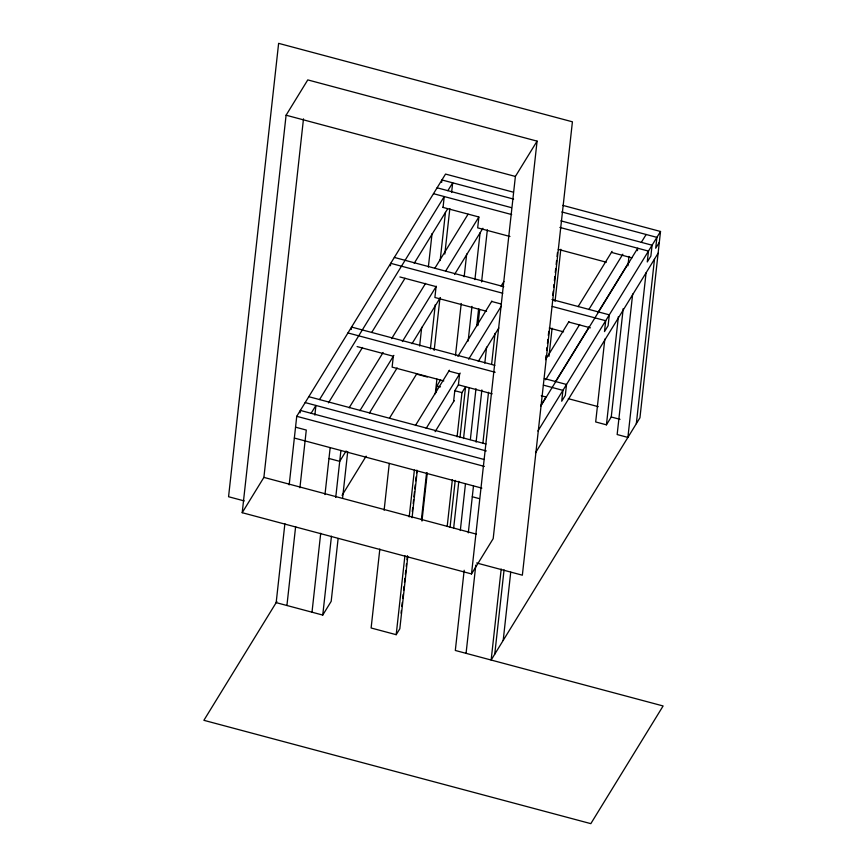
<?xml version="1.0" encoding="UTF-8"?>
<svg xmlns="http://www.w3.org/2000/svg" width="867" height="867" viewBox="0 0 867 867"><rect width="100%" height="100%" fill="white"/><g stroke="black" fill="none" stroke-linecap="round" stroke-linejoin="round"><path stroke-width="1.3" d="M242.207 512.7L286.088 115.213L307.774 79.905L537.085 141.137L493.193 538.624L471.507 573.932L242.207 512.7L263.893 477.392L303.483 118.855M284.885 523.679L276.172 602.63L322.752 615.071L331.183 601.34L338.119 538.515M289.177 484.881L296.742 416.312L445.54 174.072L513.297 192.16M300.09 412.844L300.361 410.427L484.057 459.477M286.923 605.502L295.636 526.551M299.917 487.753L306.289 430.054L295.539 427.182M314.862 415.109L315.924 405.453L311.101 413.299M312.001 612.2L320.714 533.248M324.984 494.569L330.175 447.61M351.298 329.482L351.568 327.065L494.873 365.332M322.752 615.071L331.454 536.207M335.735 497.441L340.915 450.482M342.552 498.417L347.71 451.631M390.453 265.736L390.724 263.319L502.762 293.241M379.833 549.039L371.119 627.99L396.197 634.687L399.817 628.803L407.793 556.538M384.114 510.24L389.283 463.401M419.639 346.02L421.709 327.293M428.363 267.079L432.048 233.624M441.661 182.373L441.932 179.957L513.589 199.096M443.048 207.43L444.24 196.56L319.544 399.568M396.197 634.687L404.911 555.736M409.202 516.938L414.372 470.098M401.085 613.153L401.378 610.487M401.822 606.477L402.266 602.467M402.7 598.458L403.144 594.448M403.588 590.438L404.033 586.428M404.477 582.418L404.922 578.397M405.355 574.388L405.799 570.378M406.244 566.368L406.536 563.702M406.981 559.692L407.425 555.682M412.291 511.573L412.735 507.563M413.18 503.554L413.624 499.544M413.917 496.867L414.513 491.524M414.805 488.847L415.25 484.837M415.694 480.827L416.127 476.817M416.572 472.808L416.875 470.131M430.39 348.892L435.267 304.74M440.143 260.577L445.454 212.404M412.074 517.74L417.244 470.9M434.172 350.42L439.937 298.226M444.814 254.074L449.832 208.579M451.609 192.485L452.682 182.829L447.86 190.675M421.405 519.582L426.575 472.753M435.288 393.802L436.914 379.085M421.958 521.067L427.279 472.905M436.144 392.61L436.881 385.923L440.49 380.039M455.468 355.622L461.222 303.493M464.17 276.757L466.684 254.031M453.593 401.573L454.796 390.714L458.405 384.829L459.608 373.959L448.857 371.087M447.188 526.432L452.357 479.603M457.082 436.784L461.959 392.621L465.579 386.736L459.965 437.586M468.137 341.11L471.973 306.365M474.921 279.629L480.09 232.844M450.06 527.234L455.229 480.405M453.647 528.198L458.816 481.358M463.542 438.539L469.155 387.69M476.72 326.046L478.638 308.674M481.586 281.938L487.341 229.809M477.912 325.504L479.689 309.454M460.312 530.517L465.481 483.688M470.358 439.526L475.972 388.687M476.102 442.116L481.868 389.933M484.816 363.165L486.593 347.114M464.17 570.269L455.316 650.467L663.114 705.966L590.828 823.65L203.886 720.314L276.866 601.503M468.299 532.847L473.49 485.888M482.908 443.102L488.522 392.263M491.632 364.162L495.024 333.383M471.507 573.932L515.388 176.445L537.085 141.137M466.067 653.339L475.799 565.121M501.191 569.045L491.145 660.036L639.944 417.796L660.513 231.478L562.802 205.381M494.754 654.152L504.063 569.847M503.196 640.42L510.728 572.177M545.82 358.19L546.112 355.513M546.698 350.16L547.001 347.483M547.445 343.462L547.89 339.452M548.323 335.442L548.768 331.422M552.756 295.3L553.2 291.279M553.645 287.27L553.937 284.593M554.381 280.572L554.826 276.562M555.27 272.552L555.714 268.532M556.159 264.522L556.603 260.501M557.048 256.491L557.492 252.481M548.984 356.315L552.095 328.214M555.043 301.456L560.808 249.273M604.83 339.084L595.683 421.958L606.434 424.83L611.354 416.821M606.434 424.83L618.388 316.563M623.21 308.598L611.246 416.984L620.024 419.325M627.946 265.779L628.976 256.415M632.661 294.054L617.152 434.54L627.892 437.412L646.067 272.834M637.451 250.639L637.722 248.222L540.65 406.244M636.335 423.681L654.498 259.103M328.474 402.852L362.482 347.483M371.694 332.484L404.997 278.274M414.209 263.275L447.567 208.98M349.141 407.815L383.116 352.501M391.613 338.672L425.589 283.357M434.79 268.38L468.061 214.225M359.892 410.687L393.867 355.372M402.364 341.544L436.339 286.229M445.54 271.252L478.812 217.086M346.096 450.97L339.723 461.352L328.972 458.48M369.483 412.909L397.119 367.922M411.998 343.7L440.338 297.554M454.514 274.481L482.897 228.27M342.064 495.36L366.156 456.14M389.543 418.078L416.474 374.241M415.423 425.513L449.399 370.198M457.895 356.37L491.871 301.066M501.072 286.077L503.911 281.472M426.174 428.385L460.149 373.07M468.646 359.241L501.213 306.235M435.104 431.69L454.21 400.576M478.281 361.387L498.807 327.975M545.549 359.664L568.904 321.635M578.105 306.647L612.08 251.343M545.679 379.811L579.655 324.507M588.856 309.519L622.831 254.204M541.138 405.041L546.102 396.967M555.313 381.968L589.322 326.599M597.818 312.759L629.019 261.964M641.331 242.337L646.153 234.491M537.93 431.029L660.513 231.478M659.31 242.348L655.701 248.233L656.904 237.363L561.794 211.96M535.535 452.769L658.118 253.218M286.088 115.213L515.388 176.445M437.109 187.803L511.367 207.636M560.884 220.857L652.082 245.209L650.879 256.079L647.27 261.964L648.462 251.094L559.876 227.436M433.5 193.688L511.671 214.561M442.647 207.321L478.877 216.988L477.674 227.858L509.959 236.485M611.441 252.395L631.913 257.857M558.25 249.382L606.336 262.224M394.333 257.434L503.781 286.663M551.986 299.527L609.306 314.84L608.103 325.71L604.494 331.595L605.697 320.725L552.279 306.463M399.871 276.952L436.101 286.619L434.898 297.489L486.56 311.286M491.632 301.456L501.191 304.003M568.665 322.025L590.416 327.834M549.266 328.029L563.561 331.855M544.389 378.554L566.53 384.471L565.338 395.341L561.718 401.226L562.921 390.356L543.381 385.132M347.949 332.95L495.176 372.268M568.286 398.668L598.252 406.666M357.096 346.583L393.325 356.25L392.122 367.12L443.785 380.916M541.246 395.753L546.362 397.119M458.405 384.829L492.196 393.846M416.539 374.121L427.29 376.993M436.881 385.923L440.469 386.877M454.796 390.714L461.959 392.621M308.793 396.696L485.975 444.012M305.173 402.581L486.268 450.938M296.742 416.312L484.35 466.413M294.347 438.052L481.846 488.121M472.287 496.758L479.451 498.666M263.893 477.392L476.265 534.105M244.234 500.92L228.563 496.737L278.621 43.35L572.415 121.803L522.357 575.189L476.655 562.986"/></g></svg>
